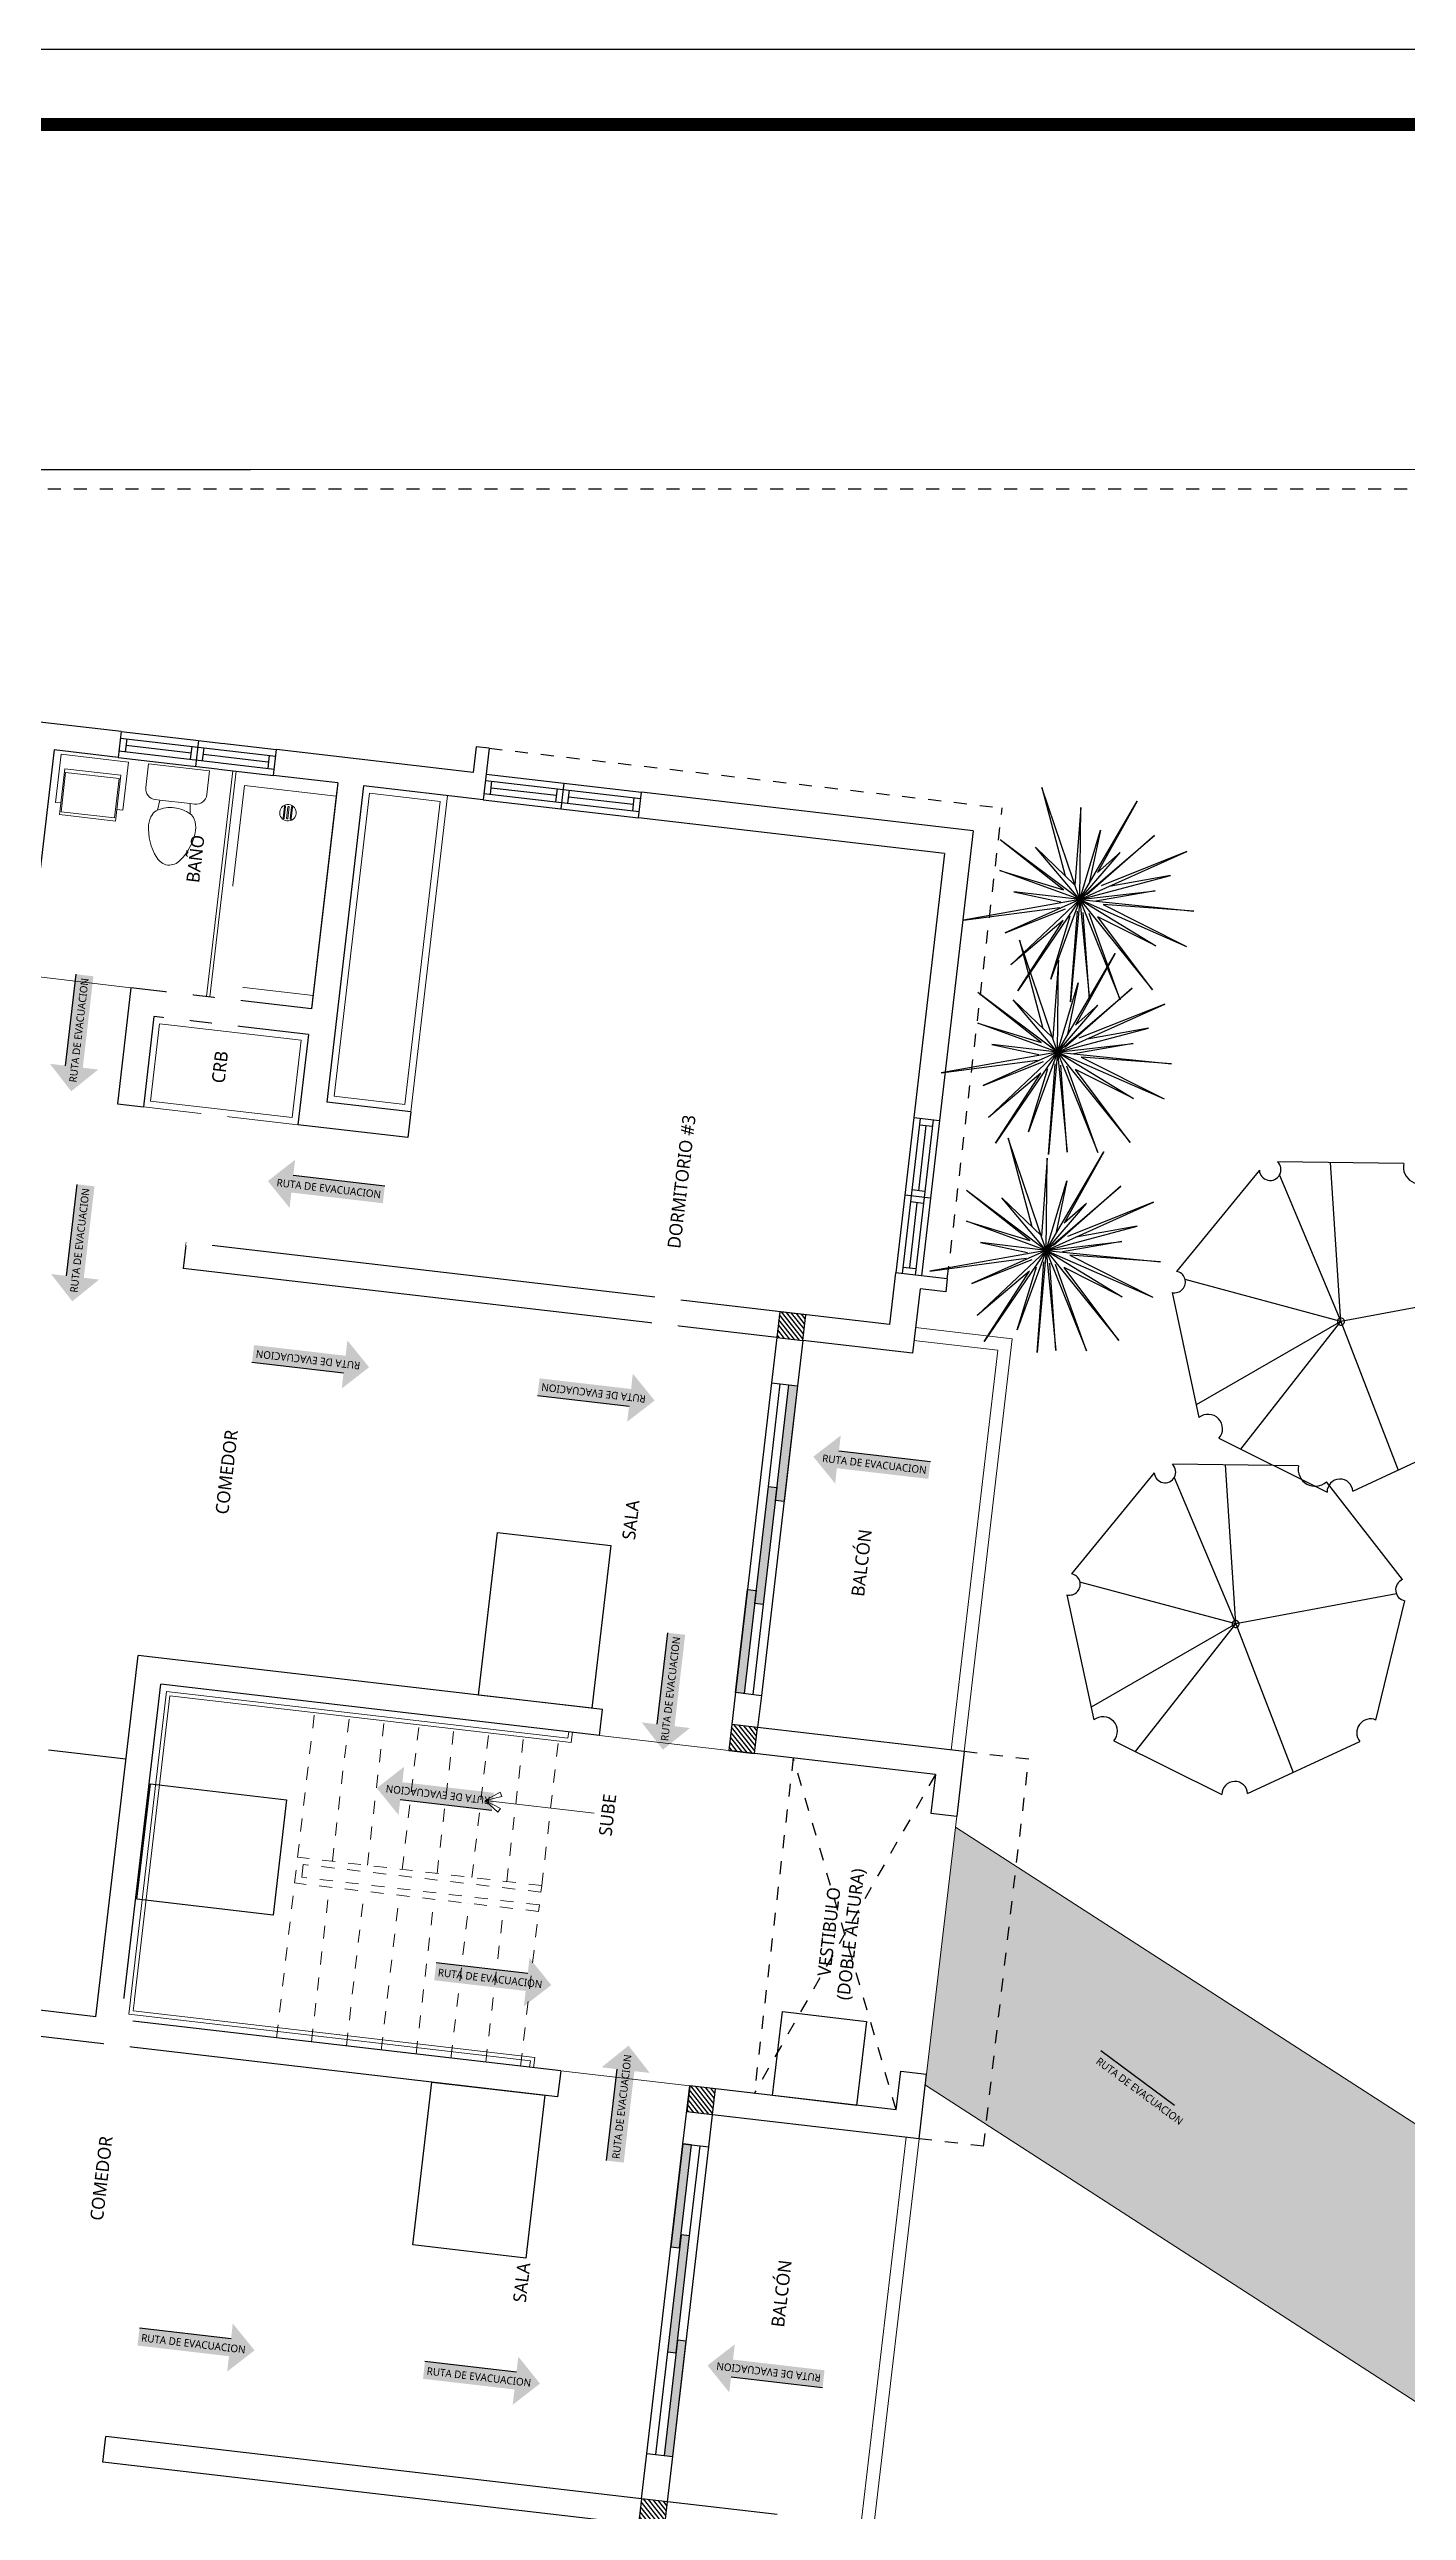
# Model space of a CAD drawing. Header units: feet. Extents: x 1019 to 2236, y -546 to 122.
# Drawn here: x 1063.93 to 1074.38, y -444.5 to -425.55 of the extents above; entities that cross this region are included whole.
import ezdxf

# ---------------------------------------------------------------- set-up
doc = ezdxf.new("R2010")
doc.units = ezdxf.units.FT
doc.header["$LTSCALE"] = 0.05
doc.header["$MEASUREMENT"] = 0
for name, pattern in [('DASHDOT', [25.4, 12.7, -6.35, 0, -6.35]), ('DASHED2', [0.375, 0.25, -0.125]), ('HIDDEN', [9.525, 6.35, -3.175])]:
    doc.linetypes.add(name, pattern=pattern)
for name, color, linetype, lineweight in [('A-GENM', 8, 'Continuous', 9), ('A-WALL', 7, 'Continuous', 25), ('arq-pisos', 251, 'Continuous', 5), ('closet', 8, 'Continuous', 5), ('COCINA', 8, 'Continuous', 25), ('escalera', 8, 'DASHED2', 0), ('FURN', 8, 'Continuous', 9), ('I-FURN', 8, 'Continuous', 0), ('None', 7, 'Continuous', 5), ('P-SANR-FIXT', 8, 'Continuous', 9)]:
    doc.layers.add(name, color=color, linetype=linetype, lineweight=lineweight)
for name, color, linetype in [('columna', 9, 'Continuous'), ('MARCO', 1, 'Continuous'), ('PERT-VENT', 8, 'Continuous'), ('PISO', 8, 'Continuous'), ('SIMBOLOGIA', 6, 'Continuous'), ('Simbolos de evacuacion', 7, 'Continuous'), ('SOLAR', 2, 'DASHDOT'), ('TXT', 2, 'Continuous'), ('VUELO', 8, 'HIDDEN')]:
    doc.layers.add(name, color=color, linetype=linetype)
doc.layers.add('PLANTS', color=7, linetype='Continuous', true_color=0x005716)
doc.styles.add('ads', font='trebuc.ttf', dxfattribs={"height": 0.14})
picture_1 = doc.add_image_def('image3.jpg', size_in_pixel=(500, 500))
picture_2 = doc.add_image_def('image2.jpg', size_in_pixel=(240, 283))
picture_3 = doc.add_image_def('image4.jpg', size_in_pixel=(269, 187))

# ---------------------------------------------------------------- blocks, each defined once
blk = doc.blocks.new('T36')
at = {"color": 86, "linetype": 'Continuous'}
for p, q in [((-0.003, -0.009), (-0.054, 0.472)), ((-0.054, 0.472), (-0.003, 0.092)), ((-0.003, -0.009), (0.098, 0.472)), ((-0.003, 0.092), (0.098, 0.472)), ((-0.003, -0.009), (-0.294, 0.392)), ((-0.294, 0.392), (-0.079, 0.067)), ((-0.003, -0.009), (-0.181, 0.345)), ((-0.181, 0.345), (-0.083, 0.101)), ((-0.003, -0.009), (0.307, 0.369)), ((-0.003, -0.009), (0.123, 0.345)), ((0.307, 0.369), (0.053, 0.08)), ((0.123, 0.345), (0.053, 0.08)), ((-0.003, -0.009), (-0.333, 0.244)), ((-0.333, 0.244), (-0.029, 0.016)), ((-0.003, -0.009), (-0.105, 0.295)), ((-0.105, 0.295), (-0.011, 0.059)), ((-0.003, -0.009), (0.377, 0.244)), ((0.377, 0.244), (0.047, 0.041)), ((-0.003, -0.009), (-0.46, 0.143)), ((-0.46, 0.143), (-0.13, 0.041)), ((-0.003, -0.009), (-0.232, 0.117)), ((-0.232, 0.117), (-0.13, 0.041)), ((-0.003, -0.009), (0.402, 0.117)), ((0.402, 0.117), (0.047, 0.016)), ((-0.003, -0.009), (-0.308, 0.016)), ((-0.308, 0.016), (-0.079, 0.016)), ((-0.003, -0.009), (0.427, 0.041)), ((0.427, 0.041), (0.047, -0.009)), ((-0.003, -0.009), (-0.434, -0.263)), ((-0.434, -0.263), (-0.089, -0.09)), ((-0.003, -0.009), (-0.384, -0.085)), ((-0.384, -0.085), (-0.059, -0.042)), ((-0.003, -0.009), (-0.181, -0.39)), ((-0.003, -0.009), (-0.181, -0.238)), ((-0.181, -0.238), (-0.059, -0.042)), ((-0.029, -0.085), (-0.181, -0.39)), ((-0.003, -0.009), (-0.054, -0.364)), ((-0.054, -0.364), (-0.029, -0.085)), ((-0.003, -0.009), (0.183, -0.472)), ((-0.003, -0.009), (0.427, -0.187)), ((-0.003, -0.009), (0.022, -0.288)), ((-0.003, -0.009), (0.351, -0.06)), ((-0.003, -0.009), (0.199, -0.288)), ((-0.003, -0.009), (0.326, -0.238)), ((0.022, -0.288), (0.022, -0.085)), ((0.199, -0.288), (0.047, -0.06)), ((0.183, -0.472), (0.047, -0.085)), ((0.351, -0.06), (0.073, -0.035)), ((0.427, -0.187), (0.098, -0.06)), ((0.098, -0.06), (0.326, -0.238))]:
    blk.add_line(p, q, dxfattribs=at)
blk = doc.blocks.new('Arbol222')
at = {"layer": 'PLANTS', "lineweight": 15, "xscale": 1.5, "yscale": 1.5, "zscale": 1.5}
blk.add_blockref('T36', (0.005, 0.014), dxfattribs=at)
blk = doc.blocks.new('ARBOL4')
at = {"layer": 'PLANTS'}
for p, q in [((-0.215225, 0.439234), (-0.445698, 0.173788)), ((-0.172006, 0.430212), (0, 0)), ((0.18998, 0.442934), (-0.157772, 0.457476)), ((0.465439, 0.126688), (0.258534, 0.409628)), ((0, 0), (0.381619, 0.241316)), ((-0.474293, 0.087687), (-0.409359, -0.263952)), ((0.392021, -0.274733), (0.48214, 0.055782)), ((0, 0), (-0.436626, -0.116299)), ((-0.37373, -0.251589), (0, 0)), ((0, 0), (-0.030926, -0.456175)), ((0.410256, -0.207857), (0, 0)), ((0, 0), (0.311329, -0.356352)), ((-0.375843, -0.309965), (-0.049034, -0.484529)), ((0.011921, -0.485418), (0.345337, -0.341692))]:
    blk.add_line(p, q, dxfattribs=at)
for centre, radius, start, end in [((-0.189074, 0.45647), 0.031319, 213.386078, 1.840691), ((0.228399, 0.434803), 0.03927, 168.050674, 320.127319), ((-0.47347, 0.135212), 0.047533, 269.007996, 54.248581), ((0.474388, 0.091377), 0.036427, 104.220505, 282.287354), ((0, 0), 0.01, 0, 180), ((0, 0), 0.01, 180, 0), ((-0.383672, -0.280455), 0.030531, 284.858551, 147.280869), ((0.371318, -0.310052), 0.04094, 59.622765, 230.608597), ((-0.018543, -0.484042), 0.030495, 357.413361, 180.915833)]:
    blk.add_arc(centre, radius, start, end, dxfattribs=at)
blk = doc.blocks.new('A$C15954AF6')
at = {"layer": 'P-SANR-FIXT'}
for p, q in [((0, 0.813), (1.75, 0.813)), ((0, 0.813), (0.001, 0.001)), ((1.75, 0.787), (0, 0.787)), ((1.75, 0.813), (1.75, 0)), ((0.102, 0.711), (1.648, 0.711)), ((0.102, 0.711), (0.102, 0)), ((1.648, 0.711), (1.649, 0)), ((1.434, 0.387), (1.523, 0.387)), ((1.523, 0.378), (1.434, 0.378)), ((1.434, 0.36), (1.523, 0.36)), ((1.523, 0.351), (1.434, 0.351)), ((1.434, 0.333), (1.523, 0.333)), ((1.523, 0.324), (1.434, 0.324)), ((1.649, 0), (0.001, 0)), ((1.649, 0), (1.75, 0))]:
    blk.add_line(p, q, dxfattribs=at)
for centre, radius, start, end in [((1.478, 0.355), 0.0635, 0.0472, 180.0472), ((1.478, 0.355), 0.0635, 0.0472, 180.0472), ((1.434, 0.383), 0.00444, 90.0472, 270.0472), ((1.523, 0.383), 0.00444, 270.0472, 90.0472), ((1.478, 0.355), 0.0635, 180.0472, 0.0472), ((1.478, 0.355), 0.0635, 180.0472, 0.0472), ((1.434, 0.355), 0.00444, 90.0472, 270.0472), ((1.434, 0.328), 0.00444, 90.0472, 270.0472), ((1.523, 0.355), 0.00444, 270.0472, 90.0472), ((1.523, 0.328), 0.00444, 270.0472, 90.0472)]:
    blk.add_arc(centre, radius, start, end, dxfattribs=at)
blk = doc.blocks.new('bath_sink_6127 - bath_sink_6127-V2-Nivel 1')
at = {"layer": 'I-FURN'}
for p, q in [((0.293, 0.297), (-0.127, 0.297)), ((-0.127, 0.297), (-0.127, -0.29)), ((0.395, 0.244), (-0.005, 0.244)), ((-0.005, 0.244), (-0.005, -0.245)), ((0.025, -0.234), (0.025, 0.233)), ((0.025, 0.233), (0.369, 0.233)), ((0.293, 0.244), (0.293, 0.297)), ((0.369, 0.233), (0.369, -0.234)), ((0.395, -0.245), (0.395, 0.244)), ((0.293, -0.29), (-0.127, -0.29)), ((-0.005, -0.245), (0.395, -0.245)), ((0.369, -0.234), (0.025, -0.234)), ((0.293, -0.29), (0.293, -0.245))]:
    blk.add_line(p, q, dxfattribs=at)
blk = doc.blocks.new('Toilet_-_Tank_-_3D_4840 - 17_ High_ Seat Not Visible-536545-Nivel 1')
at = {"layer": 'P-SANR-FIXT'}
for p, q in [((0.248, 0.489), (-0.248, 0.489)), ((-0.248, 0.489), (-0.248, 0.298)), ((0.248, 0.298), (0.248, 0.489)), ((-0.159, 0.21), (-0.123, 0.21)), ((-0.123, 0.21), (-0.132, 0.127)), ((-0.123, 0.21), (0.123, 0.21)), ((0.132, 0.127), (0.123, 0.21)), ((0.123, 0.21), (0.159, 0.21))]:
    blk.add_line(p, q, dxfattribs=at)
for centre, radius, start, end in [((-0.159, 0.298), 0.0889, 180, 270), ((0.159, 0.298), 0.0889, 270, 360), ((-0.023, 0.008), 0.167, 151.0596, 182.709), ((-0.083, 0.041), 0.0995, 119.8981, 151.0596), ((0, -0.104), 0.266, 90.1019, 119.8981), ((0, -0.104), 0.266, 60.1019, 89.8981), ((0.083, 0.041), 0.0995, 28.9404, 60.1019), ((0.023, 0.008), 0.167, 357.291, 28.9404), ((0.25, 0.021), 0.441, 182.709, 218.5058), ((-0.25, 0.021), 0.441, 321.4942, 357.291), ((0.011, -0.169), 0.136, 218.5058, 265.219), ((-0.011, -0.169), 0.136, 274.781, 321.4942)]:
    blk.add_arc(centre, radius, start, end, dxfattribs=at)
blk = doc.blocks.new('A$C6DF15AF1')
for points in [[(1.603, 0.133), (2.4, 0.133), (2.4, 0.2), (1.603, 0.2)], [(0, 0), (0.896, 0), (0.896, 0.067), (0, 0.067)], [(0.796, 0.067), (1.703, 0.067), (1.703, 0.133), (0.796, 0.133)]]:
    blk.add_hatch(color=256).paths.add_polyline_path(points)
at = {"layer": 'PERT-VENT', "extrusion": (-6.28888e-16, -1.94037e-15, -1)}
for points in [[(-1.603, 0.133), (-2.4, 0.133), (-2.4, 0.2), (-1.603, 0.2)], [(0, 0), (-0.896, 0), (-0.896, 0.067), (0, 0.067)], [(-0.796, 0.067), (-1.703, 0.067), (-1.703, 0.133), (-0.796, 0.133)]]:
    blk.add_lwpolyline(points, close=True, dxfattribs=at)
at = {"layer": 'PISO'}
for p, q in [((0, 0.2), (2.4, 0.2)), ((0, 0), (2.4, 0))]:
    blk.add_line(p, q, dxfattribs=at)
at = {"layer": 'PISO', "extrusion": (-6.28888e-16, -1.94037e-15, -1)}
for p, q in [((0.796, 0.133), (0, 0.133)), ((1.703, 0.067), (2.4, 0.067))]:
    blk.add_line(p, q, dxfattribs=at)
blk = doc.blocks.new('A$C72735B25')
at = {"layer": 'PERT-VENT', "extrusion": (-1.27878e-17, -1.31713e-15, -1)}
for p, q in [((0, 0), (0, 1.203)), ((0.05, 0), (0.05, 1.203)), ((0.1, 0.648), (0.1, 1.149)), ((0.15, 0), (0.15, 1.203)), ((0.2, 0), (0.2, 1.203)), ((0.2, 0.602), (0, 0.602)), ((0.15, 0.648), (0.05, 0.648)), ((0.15, 0.555), (0.05, 0.555)), ((0.1, 0.05), (0.1, 0.555)), ((0.05, 0.05), (0.15, 0.05))]:
    blk.add_line(p, q, dxfattribs=at)
at = {"layer": 'PERT-VENT', "extrusion": (-1.27878e-17, 1.31713e-15, -1)}
blk.add_line((0.05, 1.153), (0.15, 1.153), dxfattribs=at)
blk = doc.blocks.new('A$C012446DC')
at = {"layer": 'PISO'}
h = blk.add_hatch(dxfattribs=at)
h.set_pattern_fill('ANSI31', color=256, scale=0.008571, angle=180)
h.set_pattern_definition([(225, (206536.064322, 1154820.960068), (0.0192434059784, -0.0192434059784), [])])
h.paths.add_polyline_path([(0, 0), (0.2, 0), (0.2, 0.2), (0, 0.2)])
at = {"layer": 'columna'}
blk.add_lwpolyline([(0.2, 0.2), (0, 0.2), (0, 0), (0.2, 0)], close=True, dxfattribs=at)
blk = doc.blocks.new('A$C387E0859')
for p in [(0, 8.7), (3.2, 8.7), (0, 0), (3.2, 0), (6, 0), (9.2, 0)]:
    blk.add_blockref('A$C012446DC', p)
blk = doc.blocks.new('A$C074D4DC8')
at = {"layer": 'FURN'}
blk.add_line((0.042, 0.342), (0.042, -0.198), dxfattribs=at)
for points in [[(0.042, 0.342), (-0.008, 0.274), (0.012, 0.262), (0.042, 0.342)], [(0.042, 0.342), (0.092, 0.274), (0.072, 0.262), (0.042, 0.342)]]:
    blk.add_lwpolyline(points, dxfattribs=at)

msp = doc.modelspace()

# ---------------------------------------------------------------- hatches: boundary and pattern name
at = {"layer": 'arq-pisos'}
h = msp.add_hatch(dxfattribs=at)
h.set_pattern_fill('AR-HBONE', color=256, scale=0.06, angle=90)
h.set_pattern_definition([(135, (856.79267, -132.22105), (-0.33941125, 5e-17), [0.72, -0.24]), (225, (856.62297, -132.05134), (-0.33941125, 5e-17), [0.72, -0.24])])
edge = h.paths.add_edge_path()
edge.add_line((1080.467, -446.916), (1087.644, -446.907))
edge.add_line((1087.644, -446.907), (1087.644, -446.906))
edge.add_line((1087.644, -446.906), (1096.14, -446.895))
edge.add_line((1096.14, -446.895), (1096.327, -448.039))
edge.add_arc((1097.314, -447.877), 1, 189.2909, 252.057)
edge.add_line((1097.006, -448.829), (1116.044, -454.994))
edge.add_line((1116.044, -454.994), (1116.352, -454.042))
edge.add_line((1116.352, -454.042), (1097.89, -448.064))
edge.add_line((1097.89, -448.064), (1102.974, -432.367))
edge.add_line((1102.974, -432.367), (1107.543, -433.846))
edge.add_line((1107.543, -433.846), (1109.073, -429.086))
edge.add_line((1109.073, -429.086), (1108.705, -428.967))
edge.add_line((1108.705, -428.967), (1108.219, -428.965))
edge.add_line((1108.219, -428.965), (1106.986, -432.772))
edge.add_line((1106.986, -432.772), (1102.289, -431.251))
edge.add_line((1102.289, -431.251), (1097.934, -444.7))
edge.add_arc((1096.983, -444.392), 1, 270.0737, 342.057, ccw=False)
edge.add_line((1096.984, -445.392), (1087.178, -445.405))
edge.add_line((1087.178, -445.405), (1087.178, -442.236))
edge.add_line((1087.178, -442.236), (1085.174, -442.238))
edge.add_line((1085.174, -442.238), (1085.178, -445.409))
edge.add_line((1085.178, -445.409), (1080.465, -445.415))
edge.add_line((1080.465, -445.415), (1070.904, -439.237))
edge.add_line((1070.904, -439.237), (1070.673, -441.224))
edge.add_line((1070.673, -441.224), (1079.234, -446.756))
edge.add_arc((1079.777, -445.916), 1, 237.1316, 270.0737)
edge.add_line((1079.778, -446.916), (1080.467, -446.916))
at = {"layer": 'Simbolos de evacuacion'}
h = msp.add_hatch(color=94, dxfattribs=at)
h.paths.add_polyline_path([(1064.19, -433.392), (1064.309, -433.406), (1064.101, -433.573), (1063.938, -433.362), (1064.056, -433.376), (1064.138, -432.672), (1064.272, -432.688)])
h.paths.add_polyline_path([(1064.164, -432.683), (1064.071, -433.487), (1064.159, -433.498), (1064.252, -432.693)], flags=24)
h = msp.add_hatch(color=94, dxfattribs=at)
h.paths.add_polyline_path([(1065.795, -434.353), (1065.781, -434.471), (1065.614, -434.264), (1065.824, -434.1), (1065.81, -434.218), (1066.514, -434.3), (1066.499, -434.435)])
h.paths.add_polyline_path([(1066.504, -434.327), (1065.699, -434.233), (1065.689, -434.321), (1066.494, -434.414)], flags=24)
h = msp.add_hatch(color=94, dxfattribs=at)
h.paths.add_polyline_path([(1064.198, -435.009), (1064.316, -435.023), (1064.109, -435.19), (1063.946, -434.98), (1064.064, -434.994), (1064.146, -434.29), (1064.28, -434.305)])
h.paths.add_polyline_path([(1064.172, -434.3), (1064.078, -435.105), (1064.166, -435.115), (1064.26, -434.311)], flags=24)
h = msp.add_hatch(color=94, dxfattribs=at)
h.paths.add_polyline_path([(1069.992, -436.475), (1069.979, -436.593), (1069.811, -436.386), (1070.022, -436.223), (1070.008, -436.341), (1070.712, -436.423), (1070.696, -436.557)])
h.paths.add_polyline_path([(1070.701, -436.449), (1069.897, -436.355), (1069.887, -436.443), (1070.691, -436.537)], flags=24)
h = msp.add_hatch(color=94, dxfattribs=at)
h.paths.add_polyline_path([(1068.743, -438.461), (1068.861, -438.475), (1068.654, -438.642), (1068.491, -438.432), (1068.609, -438.446), (1068.691, -437.742), (1068.825, -437.757)])
h.paths.add_polyline_path([(1068.717, -437.752), (1068.623, -438.557), (1068.711, -438.567), (1068.805, -437.762)], flags=24)
h = msp.add_hatch(color=94, dxfattribs=at)
h.paths.add_polyline_path([(1066.649, -438.892), (1066.663, -438.773), (1066.452, -438.937), (1066.619, -439.144), (1066.633, -439.026), (1067.337, -439.108), (1067.353, -438.974)])
h.paths.add_polyline_path([(1067.333, -439.08), (1066.528, -438.986), (1066.538, -438.898), (1067.343, -438.992)], flags=24)
h = msp.add_hatch(color=94, dxfattribs=at)
h.paths.add_polyline_path([(1067.598, -440.499), (1067.584, -440.617), (1067.795, -440.454), (1067.627, -440.246), (1067.614, -440.365), (1066.91, -440.282), (1066.894, -440.417)])
h.paths.add_polyline_path([(1066.914, -440.31), (1067.719, -440.404), (1067.708, -440.492), (1066.904, -440.398)], flags=24)
h = msp.add_hatch(color=94, dxfattribs=at)
h.paths.add_polyline_path([(1068.434, -441.117), (1068.552, -441.13), (1068.389, -440.92), (1068.182, -441.087), (1068.3, -441.101), (1068.218, -441.805), (1068.352, -441.821)])
h.paths.add_polyline_path([(1068.246, -441.801), (1068.339, -440.996), (1068.427, -441.006), (1068.333, -441.811)], flags=24)
h = msp.add_hatch(color=94, dxfattribs=at)
h.paths.add_polyline_path([(1072.51, -441.49), (1072.439, -441.586), (1072.703, -441.55), (1072.662, -441.286), (1072.591, -441.382), (1072.022, -440.959), (1071.941, -441.068)])
h.paths.add_polyline_path([(1072.011, -440.986), (1072.662, -441.469), (1072.609, -441.54), (1071.959, -441.057)], flags=24)
h = msp.add_hatch(color=94, dxfattribs=at)
h.paths.add_polyline_path([(1069.193, -443.337), (1069.207, -443.219), (1068.997, -443.382), (1069.164, -443.589), (1069.178, -443.471), (1069.882, -443.553), (1069.897, -443.419)])
h.paths.add_polyline_path([(1069.877, -443.525), (1069.073, -443.431), (1069.083, -443.343), (1069.888, -443.437)], flags=24)
h = msp.add_hatch(color=94, dxfattribs=at)
h.paths.add_polyline_path([(1067.512, -443.567), (1067.498, -443.685), (1067.708, -443.522), (1067.541, -443.314), (1067.527, -443.433), (1066.823, -443.351), (1066.808, -443.485)])
h.paths.add_polyline_path([(1066.828, -443.378), (1067.632, -443.472), (1067.622, -443.56), (1066.817, -443.466)], flags=24)

# ---------------------------------------------------------------- linework, layer by layer
at = {"layer": 'A-GENM'}
for p, q in [((1071.342, -435.479), (1070.597, -435.392)), ((1071.231, -435.566), (1070.585, -435.491)), ((1070.872, -438.645), (1071.231, -435.566)), ((1070.972, -438.657), (1071.342, -435.479)), ((1064.615, -437.917), (1064.615, -437.917)), ((1070.525, -441.625), (1070.167, -444.704)), ((1070.625, -441.637), (1070.254, -444.815))]:
    msp.add_line(p, q, dxfattribs=at)
at = {"layer": 'A-GENM', "extrusion": (7.74729e-15, 7.31823e-14, -1)}
for p, q in [((1070.904, -439.237), (1080.465, -445.415)), ((1070.673, -441.224), (1079.234, -446.756))]:
    msp.add_line(p, q, dxfattribs=at)
at = {"layer": 'A-WALL'}
for p, q in [((1064.485, -430.804), (1063.794, -430.723)), ((1063.969, -430.945), (1063.663, -433.577)), ((1064.462, -431.003), (1063.969, -430.945)), ((1067.195, -431.119), (1065.68, -430.943)), ((1067.317, -430.932), (1067.218, -430.921)), ((1066.152, -431.199), (1065.657, -431.142)), ((1066.152, -431.199), (1065.95, -432.938)), ((1066.351, -431.223), (1066.067, -433.656)), ((1067.271, -431.33), (1066.351, -431.223)), ((1071.042, -431.568), (1068.489, -431.27)), ((1070.82, -431.743), (1068.466, -431.469)), ((1071.042, -431.568), (1070.782, -433.799)), ((1070.82, -431.743), (1070.584, -433.776)), ((1064.561, -432.776), (1064.457, -433.67)), ((1065.95, -432.938), (1064.561, -432.776)), ((1064.737, -432.998), (1064.656, -433.693)), ((1065.926, -433.136), (1064.737, -432.998)), ((1065.926, -433.136), (1065.845, -433.832)), ((1064.457, -433.67), (1064.656, -433.693)), ((1066.713, -433.731), (1066.067, -433.656)), ((1066.713, -433.731), (1066.69, -433.93)), ((1066.69, -433.93), (1065.845, -433.832)), ((1064.985, -434.738), (1064.962, -434.937)), ((1070.398, -435.369), (1064.985, -434.738)), ((1069.531, -435.469), (1064.962, -434.937)), ((1070.444, -434.971), (1070.398, -435.369)), ((1070.842, -435.018), (1070.83, -435.117)), ((1070.632, -435.094), (1070.574, -435.59)), ((1069.531, -435.469), (1069.49, -435.817)), ((1069.729, -435.492), (1069.689, -435.84)), ((1070.574, -435.59), (1069.729, -435.492)), ((1069.49, -435.817), (1069.689, -435.84)), ((1064.291, -440.698), (1064.615, -437.917)), ((1068.19, -438.333), (1064.615, -437.917)), ((1064.489, -440.721), (1064.79, -438.138)), ((1068.167, -438.532), (1064.79, -438.138)), ((1069.213, -438.2), (1069.161, -438.647)), ((1069.213, -438.2), (1069.411, -438.224)), ((1069.411, -438.224), (1069.382, -438.472)), ((1068.167, -438.532), (1068.19, -438.333)), ((1070.972, -438.657), (1069.382, -438.472)), ((1070.75, -438.833), (1069.161, -438.647)), ((1070.972, -438.657), (1070.914, -439.154)), ((1070.75, -438.833), (1070.715, -439.131)), ((1070.715, -439.131), (1070.914, -439.154)), ((1064.291, -440.698), (1058.828, -440.062)), ((1067.843, -441.313), (1060.394, -440.445)), ((1067.867, -441.114), (1064.489, -440.721)), ((1067.867, -441.114), (1064.489, -440.721)), ((1067.867, -441.114), (1067.843, -441.313)), ((1070.449, -441.415), (1070.484, -441.117)), ((1070.484, -441.117), (1070.682, -441.14)), ((1070.625, -441.637), (1070.682, -441.14)), ((1068.808, -441.677), (1068.86, -441.23)), ((1070.449, -441.415), (1068.86, -441.23)), ((1069.006, -441.7), (1069.035, -441.452)), ((1070.625, -441.637), (1069.035, -441.452)), ((1068.808, -441.677), (1069.006, -441.7)), ((1064.344, -444.127), (1064.367, -443.928)), ((1068.49, -444.409), (1064.367, -443.928)), ((1069.311, -444.705), (1064.344, -444.127)), ((1068.49, -444.409), (1068.53, -444.061)), ((1068.53, -444.061), (1068.729, -444.084)), ((1068.688, -444.432), (1068.729, -444.084)), ((1069.533, -444.53), (1068.688, -444.432))]:
    msp.add_line(p, q, dxfattribs=at)
at = {"layer": 'A-WALL', "extrusion": (1.30764e-15, -1.57985e-16, -1)}
for p, q in [((1064.485, -430.804), (1064.462, -431.003)), ((1065.657, -431.142), (1065.68, -430.943)), ((1068.466, -431.469), (1068.489, -431.27))]:
    msp.add_line(p, q, dxfattribs=at)
at = {"layer": 'A-WALL', "extrusion": (1.30977e-15, -1.39667e-16, -1)}
for p, q in [((1067.218, -430.921), (1067.195, -431.119)), ((1067.317, -430.932), (1067.271, -431.33))]:
    msp.add_line(p, q, dxfattribs=at)
at = {"layer": 'A-WALL', "extrusion": (1.99087e-15, 3.82707e-16, -1)}
for p, q in [((1070.584, -433.776), (1070.782, -433.799)), ((1070.643, -434.994), (1070.444, -434.971))]:
    msp.add_line(p, q, dxfattribs=at)
at = {"layer": 'A-WALL', "extrusion": (1.993e-15, 4.01025e-16, -1)}
for p, q in [((1070.584, -433.776), (1070.782, -433.799)), ((1070.584, -433.776), (1070.782, -433.799)), ((1070.842, -435.018), (1070.444, -434.971)), ((1070.83, -435.117), (1070.632, -435.094))]:
    msp.add_line(p, q, dxfattribs=at)
at = {"layer": 'closet'}
for p, q in [((1066.996, -431.298), (1066.713, -433.731)), ((1064.561, -432.776), (1063.767, -432.683)), ((1064.656, -433.693), (1065.845, -433.832)), ((1067.923, -438.554), (1064.834, -438.194)), ((1067.949, -438.587), (1064.86, -438.227)), ((1067.923, -438.554), (1067.929, -438.504)), ((1067.949, -438.587), (1067.959, -438.507)), ((1068.167, -438.532), (1069.161, -438.647)), ((1070.682, -441.14), (1070.914, -439.154)), ((1067.634, -441.037), (1067.628, -441.087)), ((1067.667, -441.011), (1067.658, -441.09)), ((1067.867, -441.114), (1068.86, -441.23))]:
    msp.add_line(p, q, dxfattribs=at)
msp.add_lwpolyline([(1066.669, -433.676), (1066.941, -431.342), (1066.395, -431.278), (1066.123, -433.612)], close=True, dxfattribs=at)
at = {"layer": 'COCINA'}
msp.add_line((1063.926, -438.642), (1064.522, -438.711), dxfattribs=at)
at = {"layer": 'escalera'}
for p, q in [((1065.843, -439.469), (1065.982, -438.277)), ((1066.111, -439.5), (1066.25, -438.309)), ((1066.38, -439.532), (1066.518, -438.34)), ((1066.648, -439.563), (1066.787, -438.371)), ((1066.916, -439.594), (1067.055, -438.402)), ((1067.184, -439.625), (1067.323, -438.433)), ((1067.452, -439.657), (1067.591, -438.465)), ((1067.721, -439.688), (1067.859, -438.496)), ((1065.82, -439.668), (1065.843, -439.469)), ((1067.721, -439.688), (1065.843, -439.469)), ((1065.876, -439.624), (1065.887, -439.525)), ((1067.703, -439.837), (1065.876, -439.624)), ((1067.715, -439.738), (1065.887, -439.525)), ((1065.681, -440.86), (1065.82, -439.668)), ((1067.697, -439.887), (1065.82, -439.668)), ((1065.949, -440.891), (1066.088, -439.699)), ((1066.218, -440.922), (1066.356, -439.73)), ((1066.486, -440.954), (1066.625, -439.762)), ((1066.754, -440.985), (1066.893, -439.793)), ((1067.715, -439.738), (1067.721, -439.688)), ((1067.022, -441.016), (1067.161, -439.824)), ((1067.29, -441.047), (1067.429, -439.855)), ((1067.559, -441.078), (1067.697, -439.887)), ((1067.697, -439.887), (1067.703, -439.837))]:
    msp.add_line(p, q, dxfattribs=at)
at = {"layer": 'SIMBOLOGIA', "color": 94, "linetype": 'Continuous'}
for p, q in [((1064.056, -433.376), (1064.138, -432.672)), ((1064.064, -434.994), (1064.146, -434.29)), ((1065.81, -434.218), (1066.514, -434.3)), ((1068.393, -435.999), (1067.689, -435.917)), ((1070.008, -436.341, -0.702), (1070.712, -436.423, -0.702)), ((1068.609, -438.446, -0.702), (1068.691, -437.742, -0.702)), ((1066.633, -439.026), (1067.337, -439.108)), ((1067.614, -440.365), (1066.91, -440.282)), ((1072.591, -441.382), (1072.022, -440.959)), ((1068.3, -441.101, -0.702), (1068.218, -441.805, -0.702)), ((1067.527, -443.433), (1066.823, -443.351)), ((1069.178, -443.471, -0.702), (1069.882, -443.553, -0.702))]:
    msp.add_line(p, q, dxfattribs=at)
at = {"layer": 'SOLAR', "linetype": 'Continuous', "ltscale": 0.15}
msp.add_lwpolyline([(1055.825, -448.731), (1086.985, -452.36), (1114.104, -455.495), (1118.417, -455.965), (1118.37, -456.111), (1114.087, -455.644), (1086.967, -452.509), (1055.66, -448.863), (1057.785, -428.787), (1065.48, -428.786), (1079.17, -428.784), (1092.15, -428.768), (1102.64, -428.818), (1104.75, -428.802), (1117.51, -428.849), (1127.188, -428.879), (1127.14, -429.028)], dxfattribs=at)
at = {"layer": 'SOLAR', "ltscale": 0.03}
msp.add_lwpolyline([(1118.38, -456.037), (1114.096, -455.569), (1086.976, -452.435), (1055.817, -448.806), (1057.92, -428.937), (1065.48, -428.936), (1079.17, -428.934), (1092.15, -428.918), (1102.64, -428.968), (1104.75, -428.952), (1117.51, -428.999), (1127.14, -429.028), (1118.397, -456.028)], dxfattribs=at)
at = {"layer": 'VUELO', "ltscale": 0.02}
for p, q in [((1067.317, -430.932), (1071.264, -431.392)), ((1070.842, -435.018), (1071.264, -431.392)), ((1071.468, -438.715), (1070.972, -438.657)), ((1069.657, -438.705), (1069.356, -441.288)), ((1070.75, -438.833), (1069.356, -441.288)), ((1070.449, -441.415), (1069.657, -438.705)), ((1071.121, -441.695), (1071.468, -438.715)), ((1071.121, -441.695), (1071.468, -438.715)), ((1071.121, -441.695), (1070.625, -441.637))]:
    msp.add_line(p, q, dxfattribs=at)

# ---------------------------------------------------------------- block references
at = {"rotation": 83.35701266037424}
for name, p in [('A$C15954AF6', (1065.95, -432.938)), ('A$C6DF15AF1', (1068.729, -444.084))]:
    msp.add_blockref(name, p, dxfattribs=at)
at = {"xscale": -1}
for name, p, rotation in [('A$C72735B25', (1067.271, -431.33), 263.3570126603743), ('A$C72735B25', (1070.584, -433.776), 173.3570126603742), ('A$C6DF15AF1', (1069.689, -435.84), 83.35701266037424)]:
    msp.add_blockref(name, p, dxfattribs=dict(at, rotation=rotation))
at = {"layer": 'FURN', "xscale": 1.562499999999974, "yscale": 1.562499999999974, "zscale": 1.562499999999974, "rotation": 83.35701266038281}
msp.add_blockref('A$C074D4DC8', (1067.809, -439.16), dxfattribs=at)
at = {"layer": 'I-FURN', "xscale": 0.8877811220785605, "yscale": 0.8877811220785605, "zscale": 0.8877811220785605, "rotation": 263.4042073525034}
msp.add_blockref('bath_sink_6127 - bath_sink_6127-V2-Nivel 1', (1064.267, -431.12), dxfattribs=at)
at = {"layer": 'None', "lineweight": 15}
for name, p, xscale, yscale, zscale, rotation in [('Arbol222', (1071.861, -432.097), 1.215642893999407, 1.215642893999407, 1.215642893999407, 258.1903459937138), ('Arbol222', (1071.69, -433.272), 1.215642893999407, 1.215642893999407, 1.215642893999407, 258.1903459937138), ('Arbol222', (1071.603, -434.797), 1.215642893999407, 1.215642893999407, 1.215642893999407, 258.1903459937138), ('ARBOL4', (1073.87, -435.346), 2.714450404586388, 2.714450404586388, 2.714450404586388, 258.7903459937169), ('ARBOL4', (1073.061, -437.674), 2.714450404586388, 2.714450404586388, 2.714450404586388, 258.7903459937169)]:
    msp.add_blockref(name, p, dxfattribs=dict(at, xscale=xscale, yscale=yscale, zscale=zscale, rotation=rotation))

# ---------------------------------------------------------------- texts
at = {"layer": 'TXT', "style": 'ads'}
for s, insert, char_height, width, attachment_point, rotation in [('RUTA DE EVACUACION', (1064.207, -432.702, 0.702), 0.05815, 15.6118, 6, 83.3619), ('RUTA DE EVACUACION', (1064.214, -434.32, 0.702), 0.05815, 15.6118, 6, 83.3619), ('RUTA DE EVACUACION', (1066.484, -434.369, 0.702), 0.05815, 15.6118, 6, 353.3619), ('RUTA DE EVACUACION', (1067.719, -435.849, 0.702), 0.05815, 15.6118, 6, 173.3619), ('RUTA DE EVACUACION', (1070.682, -436.491), 0.05815, 15.6118, 6, 353.3619), ('SALA', (1068.357, -436.867), 0.1, 2.688, 2, 83.357), ('BALCÓN', (1070.132, -437.198), 0.1, 2.688, 2, 83.357), ('RUTA DE EVACUACION', (1068.759, -437.772), 0.05815, 15.6118, 6, 83.3619), ('RUTA DE EVACUACION', (1067.324, -439.034, 0.702), 0.05815, 15.6118, 4, 173.3521), ('SUBE', (1068.178, -439.138), 0.1, 2.688, 2, 83.357), ('VESTIBULO\\P(DOBLE ALTURA)', (1069.882, -440.037), 0.1, 2.688, 2, 83.357), ('RUTA DE EVACUACION', (1066.923, -440.356, 0.702), 0.05815, 15.6118, 4, 353.3521), ('RUTA DE EVACUACION', (1068.291, -441.791), 0.05815, 15.6118, 4, 83.3521), ('RUTA DE EVACUACION', (1071.997, -441.03, 0.702), 0.05815, 15.6118, 4, 323.3964), ('SALA', (1067.517, -442.738), 0.1, 2.688, 2, 83.357), ('BALCÓN', (1069.516, -442.823), 0.1, 2.688, 2, 83.357), ('RUTA DE EVACUACION', (1066.837, -443.424, 0.702), 0.05815, 15.6118, 4, 353.3521), ('RUTA DE EVACUACION', (1069.868, -443.479), 0.05815, 15.6118, 4, 173.3521)]:
    msp.add_mtext(s, dxfattribs=dict(at, insert=insert, char_height=char_height, width=width, attachment_point=attachment_point, rotation=rotation))

# ---------------------------------------------------------------- pictures from other files: only their frames are drawn
at = {"layer": 'Simbolos de evacuacion'}
image = msp.add_image(picture_3, insert=(1068.107, -438.323), size_in_units=(1.261, 0.877), rotation=83.357, dxfattribs=at)
image.dxf.flags = 7
image = msp.add_image(picture_2, insert=(1065.654, -439.915), size_in_units=(0.894, 1.054), rotation=83.357, dxfattribs=at)
image.dxf.flags = 7
image = msp.add_image(picture_1, insert=(1070.144, -441.38), size_in_units=(0.651, 0.651), rotation=83.357, dxfattribs=at)
image.dxf.flags = 7
image = msp.add_image(picture_3, insert=(1067.6, -442.555), size_in_units=(1.261, 0.877), rotation=83.357, dxfattribs=at)
image.dxf.flags = 7

# ---------------------------------------------------------------- next in the draw order: texts
at = {"layer": 'TXT', "char_height": 0.1, "width": 2.688, "attachment_point": 2, "rotation": 83.357, "style": 'ads', "bg_fill": 2}
for s, insert in [('BAÑO', (1065.007, -431.778)), ('DORMITORIO #3', (1068.747, -434.263)), ('COMEDOR', (1065.247, -436.499)), ('COMEDOR', (1064.283, -441.936))]:
    msp.add_mtext(s, dxfattribs=dict(at, insert=insert))

# ---------------------------------------------------------------- next in the draw order: hatches: boundary and pattern name
at = {"layer": 'Simbolos de evacuacion'}
h = msp.add_hatch(color=94, dxfattribs=at)
h.paths.add_polyline_path([(1066.212, -435.609), (1066.226, -435.491), (1066.393, -435.698), (1066.183, -435.861), (1066.196, -435.743), (1065.492, -435.661), (1065.508, -435.527)])
h.paths.add_polyline_path([(1065.503, -435.635), (1066.308, -435.729), (1066.318, -435.641), (1065.513, -435.547)], flags=24)
h = msp.add_hatch(color=94, dxfattribs=at)
h.paths.add_polyline_path([(1068.409, -435.865), (1068.422, -435.747), (1068.59, -435.954), (1068.379, -436.117), (1068.393, -435.999), (1067.689, -435.917), (1067.705, -435.783)])
h.paths.add_polyline_path([(1067.7, -435.891), (1068.504, -435.984), (1068.515, -435.897), (1067.71, -435.803)], flags=24)
h = msp.add_hatch(color=94, dxfattribs=at)
h.paths.add_polyline_path([(1065.315, -443.311), (1065.301, -443.429), (1065.512, -443.266), (1065.344, -443.059), (1065.331, -443.177), (1064.627, -443.095), (1064.611, -443.229)])
h.paths.add_polyline_path([(1064.631, -443.123), (1065.436, -443.216), (1065.425, -443.304), (1064.621, -443.21)], flags=24)

# ---------------------------------------------------------------- next in the draw order: linework, layer by layer
at = {"layer": 'closet'}
for p, q in [((1064.545, -440.677), (1064.834, -438.194)), ((1064.578, -440.651), (1064.86, -438.227)), ((1067.634, -441.037), (1064.545, -440.677)), ((1067.667, -441.011), (1064.578, -440.651))]:
    msp.add_line(p, q, dxfattribs=at)
at = {"layer": 'SIMBOLOGIA', "color": 94, "linetype": 'Continuous'}
for p, q in [((1066.196, -435.743), (1065.492, -435.661)), ((1065.331, -443.177), (1064.627, -443.095))]:
    msp.add_line(p, q, dxfattribs=at)

# ---------------------------------------------------------------- next in the draw order: block references
at = {"rotation": 263.3570126603742}
msp.add_blockref('A$C72735B25', (1064.485, -430.804), dxfattribs=at)
at = {"layer": 'P-SANR-FIXT', "xscale": 0.9549011219916655, "yscale": 0.9549011219916655, "zscale": 0.9549011219916655, "rotation": 353.4042073525055}
msp.add_blockref('Toilet_-_Tank_-_3D_4840 - 17_ High_ Seat Not Visible-536545-Nivel 1', (1064.877, -431.544), dxfattribs=at)

# ---------------------------------------------------------------- next in the draw order: texts
at = {"layer": 'TXT', "insert": (1065.195, -433.381), "char_height": 0.1, "width": 2.688, "attachment_point": 2, "rotation": 83.357, "style": 'ads', "bg_fill": 2}
msp.add_mtext('CRB', dxfattribs=at)
at = {"layer": 'TXT', "char_height": 0.05815, "width": 15.6118, "style": 'ads'}
for insert, attachment_point, rotation in [((1065.522, -435.593, 0.702), 6, 173.3619), ((1064.64, -443.168, 0.702), 4, 353.3521)]:
    msp.add_mtext('RUTA DE EVACUACION', dxfattribs=dict(at, insert=insert, attachment_point=attachment_point, rotation=rotation))

# ---------------------------------------------------------------- next in the draw order: linework, layer by layer
at = {"layer": 'closet'}
msp.add_lwpolyline([(1065.802, -433.776), (1065.871, -433.18), (1064.781, -433.053), (1064.711, -433.649)], close=True, dxfattribs=at)
at = {"layer": 'MARCO'}
msp.add_lwpolyline([(1054.272, -425.551), (1140.276, -425.551), (1140.276, -481.554), (1054.272, -481.554)], close=True, dxfattribs=at)
at = {"layer": 'MARCO', "const_width": 0.1}
msp.add_lwpolyline([(1130.712, -426.13), (1054.851, -426.13), (1054.851, -480.975), (1130.712, -480.975)], close=True, dxfattribs=at)

# ---------------------------------------------------------------- next in the draw order: block references
at = {"rotation": 83.35701266037258}
msp.add_blockref('A$C387E0859', (1068.665, -444.63), dxfattribs=at)

doc.saveas('drawing.dxf')
